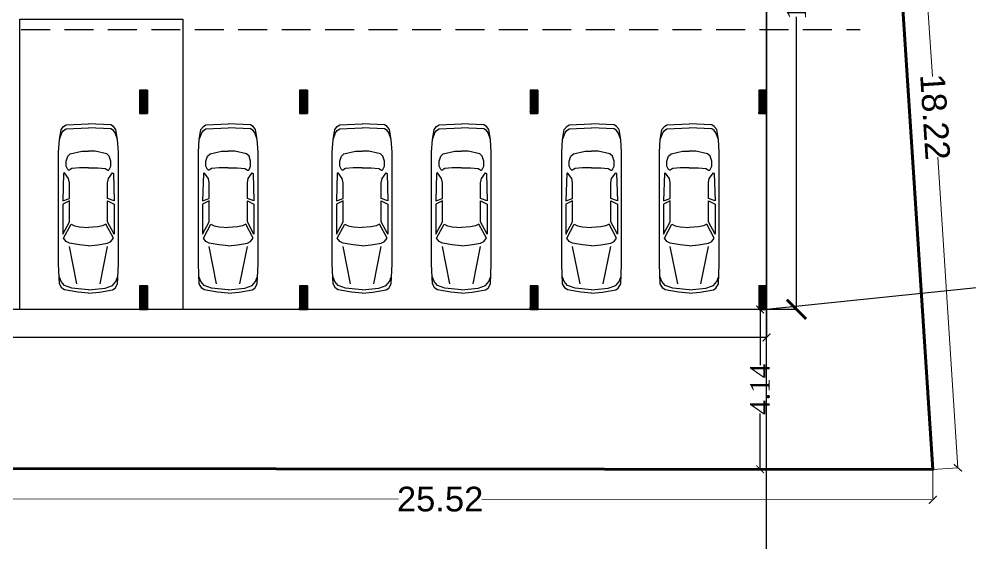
# Model space of a CAD drawing. Header units: metres. Extents: x 0 to 63445, y 32361 to 32804.
# Drawn here: x 63029.51 to 63054.12, y 32687.42 to 32700.97 of the extents above; entities that cross this region are included whole.
import ezdxf

# ---------------------------------------------------------------- set-up
doc = ezdxf.new("R2010")
doc.units = ezdxf.units.M
doc.header["$MEASUREMENT"] = 0
doc.header["$PDMODE"] = 34
doc.header["$PDSIZE"] = -10
for name, pattern in [('CONTINULUS', [0]), ('DASHED', [0.75, 0.5, -0.25]), ('DASHED2', [0.375, 0.25, -0.125]), ('HIDDEN', [9.525, 6.35, -3.175])]:
    doc.linetypes.add(name, pattern=pattern)
doc.layers.get('0').update_dxf_attribs({"lineweight": 25})
for name, color, linetype, lineweight in [('BLK_1_FLR_-1_BLT_UP_AREA', 14, 'DASHED', 9), ('CAR', 252, 'Continuous', 25), ('colum', 1, 'Continuous', 30), ('COLUMN', 1, 'Continuous', 30), ('DIM', 56, 'Continuous', 20), ('site', 15, 'Continuous', 50), ('wall', 7, 'Continuous', 30)]:
    doc.layers.add(name, color=color, linetype=linetype, lineweight=lineweight)
doc.layers.add('BLK_1_FLR_-1_COVERED_PARKING', color=7, linetype='Continuous', plot=False)
doc.layers.add('SPECIAL_PARKING', color=7, linetype='Continuous', plot=False)
doc.layers.add('DA parking', color=7, linetype='Continuous')
doc.styles.get("Standard").update_dxf_attribs({"font": 'arial.ttf', "height": 0.4})
doc.styles.add('TNR', font='times.ttf', dxfattribs={"height": 0.5})
doc.dimstyles.new('ARCHANA', dxfattribs={"dimscale": 0, "dimtxt": 0.5, "dimasz": 0.5, "dimexe": 0, "dimexo": 0, "dimgap": 0, "dimtad": 0, "dimzin": 0, "dimdsep": 46, "dimtxsty": 'TNR', "dimblk": 'ARCHTICK', "dimcen": 0.09, "dimclrd": 36, "dimclre": 36, "dimclrt": 7, "dimadec": 0, "dimazin": 0, "dimtfac": 1, "dimtofl": 0, "dimtmove": 0, "dimatfit": 3, "dimldrblk": 'ARCHTICK', "dimfxl": 1, "dimfrac": 2, "dimtolj": 1, "dimtzin": 0, "dimlwd": -1, "dimlwe": -1, "dimarcsym": 0})

# ---------------------------------------------------------------- blocks, each defined once
blk = doc.blocks.new('A$C7D115503')
at = {"layer": 'COLUMN', "ltscale": 3}
h = blk.add_hatch(dxfattribs=at)
h.set_pattern_fill('ANSI31', color=256, style=0)
h.paths.add_polyline_path([(-14.36, -11.59), (-6.36, -11.59), (-6.36, 12.41), (-14.36, 12.41)])
at = {"layer": 'COLUMN', "ltscale": 0.05}
for p, q in [((-14.36, 12.41), (-6.36, 12.41)), ((-14.36, 12.41), (-14.36, -11.59)), ((-6.36, 12.41), (-6.36, -11.59)), ((-6.36, -11.59), (-14.36, -11.59))]:
    blk.add_line(p, q, dxfattribs=at)
blk = doc.blocks.new('_ArchTick')
at = {"color": 0, "linetype": 'ByBlock', "const_width": 0.15}
blk.add_lwpolyline([(-0.5, -0.5), (0.5, 0.5)], dxfattribs=at)
blk = doc.blocks.new('*D130')
at = {"layer": 'Defpoints', "color": 0, "linetype": 'HIDDEN', "ltscale": 3, "transparency": 16777216}
for p in [(63027.661, 32689.325), (63053.179, 32689.297), (63053.178, 32688.512)]:
    blk.add_point(p, dxfattribs=at)
at = {"layer": 'DIM', "color": 36, "linetype": 'DASHED2', "ltscale": 3, "transparency": 16777216}
for p, q in [((63027.661, 32689.325), (63027.66, 32688.54)), ((63053.179, 32689.297), (63053.178, 32688.512))]:
    blk.add_line(p, q, dxfattribs=at)
at = {"layer": 'DIM', "ltscale": 3, "transparency": 16777216}
for p, q in [((63027.66, 32688.54), (63039.337, 32688.528)), ((63053.178, 32688.512), (63041.501, 32688.525))]:
    blk.add_line(p, q, dxfattribs=at)
at = {"layer": 'DIM', "linetype": 'HIDDEN', "ltscale": 3, "transparency": 16777216, "xscale": 0.2, "yscale": 0.2, "zscale": 0.2}
for p, rotation in [((63027.66, 32688.54), 179.9367714951755), ((63053.178, 32688.512), 359.9367714951757)]:
    blk.add_blockref('_ArchTick', p, dxfattribs=dict(at, rotation=rotation))
at = {"layer": 'DIM', "linetype": 'HIDDEN', "ltscale": 3, "transparency": 16777216, "insert": (63040.419, 32688.526), "char_height": 0.4, "attachment_point": 5, "rotation": 359.9368}
blk.add_mtext('\\A1;{\\H1.6x;25.52}', dxfattribs=at)
blk = doc.blocks.new('*D131')
at = {"layer": 'Defpoints', "color": 0, "linetype": 'HIDDEN', "ltscale": 3, "transparency": 16777216}
for p in [(63051.993, 32707.482), (63053.179, 32689.297), (63053.829, 32689.339)]:
    blk.add_point(p, dxfattribs=at)
at = {"layer": 'DIM', "color": 36, "linetype": 'DASHED2', "ltscale": 3, "transparency": 16777216}
for p, q in [((63051.993, 32707.482), (63052.643, 32707.524)), ((63053.179, 32689.297), (63053.829, 32689.339))]:
    blk.add_line(p, q, dxfattribs=at)
at = {"layer": 'DIM', "ltscale": 3, "transparency": 16777216}
for p, q in [((63052.643, 32707.524), (63053.168, 32699.476)), ((63053.829, 32689.339), (63053.304, 32697.387))]:
    blk.add_line(p, q, dxfattribs=at)
at = {"layer": 'DIM', "linetype": 'HIDDEN', "ltscale": 3, "transparency": 16777216, "xscale": 0.2, "yscale": 0.2, "zscale": 0.2}
for p, rotation in [((63052.643, 32707.524), 93.73155731123641), ((63053.829, 32689.339), 273.7315573112364)]:
    blk.add_blockref('_ArchTick', p, dxfattribs=dict(at, rotation=rotation))
at = {"layer": 'DIM', "linetype": 'HIDDEN', "ltscale": 3, "transparency": 16777216, "insert": (63053.236, 32698.432), "char_height": 0.4, "attachment_point": 5, "rotation": 273.7316}
blk.add_mtext('\\A1;{\\H1.6x;18.22}', dxfattribs=at)
blk = doc.blocks.new('A$C1D283AF7')
at = {"layer": 'CAR', "linetype": 'ByBlock'}
for p, q in [((661, 5218, 0), (1345, 5243, 0)), ((2029, 5218, 0), (1345, 5243, 0)), ((458, 4762, 0), (509, 5066, 0)), ((458, 4762, 0), (534, 4965, 0)), ((509, 5066, 0), (585, 5167, 0)), ((534, 4965, 0), (585, 5041, 0)), ((585, 5167, 0), (661, 5218, 0)), ((585, 5041, 0), (661, 5091, 0)), ((661, 5091, 0), (1345, 5117, 0)), ((2029, 5091, 0), (1345, 5117, 0)), ((2105, 5167, 0), (2029, 5218, 0)), ((2105, 5041, 0), (2029, 5091, 0)), ((2181, 5066, 0), (2105, 5167, 0)), ((2156, 4965, 0), (2105, 5041, 0)), ((2232, 4762, 0), (2156, 4965, 0)), ((2232, 4762, 0), (2181, 5066, 0)), ((433, 4382, 0), (458, 4762, 0)), ((2257, 4382, 0), (2232, 4762, 0)), ((433, 961, 0), (433, 4382, 0)), ((787, 4331, 0), (1142, 4407, 0)), ((1142, 4407, 0), (1345, 4407, 0)), ((1548, 4407, 0), (1345, 4407, 0)), ((1902, 4331, 0), (1548, 4407, 0)), ((2257, 961, 0), (2257, 4382, 0)), ((661, 4103, 0), (711, 4255, 0)), ((661, 3951, 0), (661, 4103, 0)), ((711, 4255, 0), (787, 4331, 0)), ((1978, 4255, 0), (1902, 4331, 0)), ((2029, 4103, 0), (1978, 4255, 0)), ((2029, 3951, 0), (2029, 4103, 0)), ((711, 3850, 0), (661, 3951, 0)), ((737, 3824, 0), (711, 3850, 0)), ((762, 3824, 0), (737, 3824, 0)), ((787, 3850, 0), (762, 3824, 0)), ((838, 3875, 0), (787, 3850, 0)), ((1066, 3900, 0), (838, 3875, 0)), ((1345, 3900, 0), (1066, 3900, 0)), ((1345, 3900, 0), (1624, 3900, 0)), ((1624, 3900, 0), (1852, 3875, 0)), ((1852, 3875, 0), (1902, 3850, 0)), ((1902, 3850, 0), (1928, 3824, 0)), ((1928, 3824, 0), (1953, 3824, 0)), ((1953, 3824, 0), (1978, 3850, 0)), ((1978, 3850, 0), (2029, 3951, 0)), ((585, 3723, 0), (559, 2887, 0)), ((610, 3748, 0), (585, 3723, 0)), ((737, 3571, 0), (610, 3748, 0)), ((762, 3444, 0), (737, 3571, 0)), ((1928, 3444, 0), (1953, 3571, 0)), ((1953, 3571, 0), (2080, 3748, 0)), ((2080, 3748, 0), (2105, 3723, 0)), ((2105, 3723, 0), (2130, 2887, 0)), ((762, 2963, 0), (762, 3444, 0)), ((1928, 2963, 0), (1928, 3444, 0)), ((559, 2887, 0), (762, 2963, 0)), ((2130, 2887, 0), (1928, 2963, 0)), ((762, 2887, 0), (559, 2785, 0)), ((559, 2785, 0), (559, 1873, 0)), ((762, 2253, 0), (762, 2887, 0)), ((1928, 2887, 0), (2130, 2785, 0)), ((1928, 2253, 0), (1928, 2887, 0)), ((2130, 2785, 0), (2130, 1873, 0)), ((559, 1873, 0), (762, 2253, 0)), ((585, 1746, 0), (813, 2177, 0)), ((813, 2177, 0), (914, 2126, 0)), ((914, 2126, 0), (1066, 2101, 0)), ((1066, 2101, 0), (1345, 2076, 0)), ((1624, 2101, 0), (1345, 2076, 0)), ((1776, 2126, 0), (1624, 2101, 0)), ((1877, 2177, 0), (1776, 2126, 0)), ((2105, 1746, 0), (1877, 2177, 0)), ((2130, 1873, 0), (1928, 2253, 0)), ((661, 1645, 0), (585, 1746, 0)), ((2029, 1645, 0), (2105, 1746, 0)), ((762, 1594, 0), (661, 1645, 0)), ((1066, 1544, 0), (762, 1594, 0)), ((990, 353, 0), (762, 1493, 0)), ((1345, 1518, 0), (1066, 1544, 0)), ((1345, 1518, 0), (1624, 1544, 0)), ((1624, 1544, 0), (1928, 1594, 0)), ((1700, 353, 0), (1928, 1493, 0)), ((1928, 1594, 0), (2029, 1645, 0)), ((458, 353, 0), (433, 961, 0)), ((2232, 353, 0), (2257, 961, 0)), ((509, 429, 0), (458, 555, 0)), ((534, 226, 0), (458, 353, 0)), ((610, 302, 0), (509, 429, 0)), ((838, 226, 0), (610, 302, 0)), ((1852, 226, 0), (2080, 302, 0)), ((2080, 302, 0), (2181, 429, 0)), ((2156, 226, 0), (2232, 353, 0)), ((2181, 429, 0), (2232, 555, 0)), ((610, 175, 0), (534, 226, 0)), ((1015, 99, 0), (610, 175, 0)), ((1345, 175, 0), (838, 226, 0)), ((1345, 74, 0), (1015, 99, 0)), ((1345, 175, 0), (1852, 226, 0)), ((1345, 74, 0), (1674, 99, 0)), ((1674, 99, 0), (2080, 175, 0)), ((2080, 175, 0), (2156, 226, 0))]:
    blk.add_line(p, q, dxfattribs=at)
blk = doc.blocks.new('*D148')
at = {"layer": 'Defpoints', "color": 0, "ltscale": 0.5, "transparency": 16777216}
for p in [(63048.872, 32693.447), (63048.706, 32689.302), (63048.867, 32689.302)]:
    blk.add_point(p, dxfattribs=at)
at = {"layer": 'wall', "color": 36, "ltscale": 0.5, "transparency": 16777216}
for p, q in [((63048.872, 32693.447), (63048.706, 32693.447)), ((63048.706, 32693.447), (63048.706, 32692.002)), ((63048.706, 32689.302), (63048.706, 32690.747)), ((63048.867, 32689.302), (63048.706, 32689.302))]:
    blk.add_line(p, q, dxfattribs=at)
at = {"layer": 'wall', "color": 36, "ltscale": 0.5, "transparency": 16777216, "xscale": 0.2, "yscale": 0.2, "zscale": 0.2}
for p, rotation in [((63048.706, 32693.447), 90), ((63048.706, 32689.302), 270)]:
    blk.add_blockref('_ArchTick', p, dxfattribs=dict(at, rotation=rotation))
at = {"layer": 'wall', "color": 7, "ltscale": 0.5, "transparency": 16777216, "insert": (63048.706, 32691.374), "char_height": 0.5, "attachment_point": 5, "rotation": 90, "style": 'TNR'}
blk.add_mtext('\\A1;4.14', dxfattribs=at)
blk = doc.blocks.new('*D155')
at = {"layer": 'Defpoints', "color": 0, "ltscale": 0.5, "transparency": 16777216}
for p in [(63001.086, 32693.447), (63048.872, 32693.447), (63048.872, 32692.716)]:
    blk.add_point(p, dxfattribs=at)
at = {"layer": 'wall', "color": 36, "ltscale": 0.5, "transparency": 16777216}
for p, q in [((63001.086, 32693.447), (63001.086, 32692.716)), ((63048.872, 32693.447), (63048.872, 32692.716)), ((63001.086, 32692.716), (63024.17, 32692.716)), ((63048.872, 32692.716), (63025.788, 32692.716))]:
    blk.add_line(p, q, dxfattribs=at)
at = {"layer": 'wall', "color": 36, "ltscale": 0.5, "transparency": 16777216, "xscale": 0.2, "yscale": 0.2, "zscale": 0.2, "rotation": 180}
blk.add_blockref('_ArchTick', (63001.086, 32692.716), dxfattribs=at)
at = {"layer": 'wall', "color": 36, "ltscale": 0.5, "transparency": 16777216, "xscale": 0.2, "yscale": 0.2, "zscale": 0.2}
blk.add_blockref('_ArchTick', (63048.872, 32692.716), dxfattribs=at)
at = {"layer": 'wall', "color": 7, "ltscale": 0.5, "transparency": 16777216, "insert": (63024.979, 32692.716), "char_height": 0.5, "attachment_point": 5, "style": 'TNR'}
blk.add_mtext('\\A1;47.79', dxfattribs=at)
blk = doc.blocks.new('*D163')
at = {"layer": 'Defpoints', "color": 0, "ltscale": 0.5, "transparency": 16777216}
for p in [(63048.872, 32710.147), (63049.647, 32710.147), (63048.872, 32693.447)]:
    blk.add_point(p, dxfattribs=at)
at = {"layer": 'wall', "color": 36, "ltscale": 0.5, "transparency": 16777216}
for p, q in [((63048.872, 32710.147), (63049.647, 32710.147)), ((63049.647, 32710.147), (63049.647, 32702.571)), ((63049.647, 32693.447), (63049.647, 32701.023)), ((63048.872, 32693.447), (63049.647, 32693.447))]:
    blk.add_line(p, q, dxfattribs=at)
at = {"layer": 'wall', "color": 36, "ltscale": 0.5, "transparency": 16777216, "xscale": 0.5, "yscale": 0.5, "zscale": 0.5}
for p, rotation in [((63049.647, 32710.147), 90), ((63049.647, 32693.447), 270)]:
    blk.add_blockref('_ArchTick', p, dxfattribs=dict(at, rotation=rotation))
at = {"layer": 'wall', "color": 7, "ltscale": 0.5, "transparency": 16777216, "insert": (63049.647, 32701.797), "char_height": 0.5, "attachment_point": 5, "rotation": 90, "style": 'TNR'}
blk.add_mtext('\\A1;16.70', dxfattribs=at)
blk = doc.blocks.new('*D876')
at = {"layer": 'Defpoints', "color": 0, "ltscale": 3, "transparency": 16777216}
for p in [(0.832, 32691.245), (63267.277, 32691.245), (0, 32678.494)]:
    blk.add_point(p, dxfattribs=at)
at = {"layer": 'DIM', "ltscale": 3, "transparency": 16777216}
for p, q in [((5.832, 32691.245), (0.832, 32691.245)), ((0.832, 32691.245), (0.832, 32685.264)), ((0.832, 32678.494), (0.832, 32684.475)), ((0, 32678.494), (0.832, 32678.494))]:
    blk.add_line(p, q, dxfattribs=at)
at = {"layer": 'DIM', "ltscale": 3, "transparency": 16777216, "xscale": 0.05, "yscale": 0.05, "zscale": 0.05}
for p, rotation in [((0.832, 32691.245), 90), ((0.832, 32678.494), 270)]:
    blk.add_blockref('_ArchTick', p, dxfattribs=dict(at, rotation=rotation))
at = {"layer": 'DIM', "color": 7, "ltscale": 3, "transparency": 16777216, "insert": (0.832, 32684.87), "char_height": 0.4, "attachment_point": 5, "rotation": 90}
blk.add_mtext('\\A1;{\\H0.6x;12.75}', dxfattribs=at)

msp = doc.modelspace()

# ---------------------------------------------------------------- linework, layer by layer
at = {"layer": 'BLK_1_FLR_-1_BLT_UP_AREA', "color": 14, "linetype": 'CONTINULUS', "ltscale": 0.05}
msp.add_lwpolyline([(62963.109, 32725.9046), (62963.109, 32720.1278), (62959.602, 32720.1278), (62958.4002, 32712.2986), (62963.109, 32712.2986), (62963.109, 32707.4882), (62977.5007, 32707.4882), (62977.5007, 32698.5199), (63001.0856, 32698.5194), (63001.0856, 32693.4478), (63048.8719, 32693.4478), (63048.8719, 32710.124), (63099.0078, 32715.8294), (63099.0123, 32725.675), (62963.109, 32725.9046)], close=True, dxfattribs=at)
at = {"layer": 'BLK_1_FLR_-1_COVERED_PARKING', "ltscale": 0.5}
msp.add_lwpolyline([(62963.109, 32725.9046), (62963.109, 32720.1278), (62959.602, 32720.1278), (62958.4002, 32712.2986), (62963.109, 32712.2986), (62963.109, 32707.4882), (62977.5007, 32707.4882), (62977.5007, 32698.5199), (63001.0857, 32698.5194), (63001.0856, 32693.4478), (63048.8719, 32693.4478), (63095.3959, 32698.2577), (63099.0078, 32715.8294), (63099.0078, 32725.675), (63098.6104, 32725.6752), (63090.7094, 32725.682), (63090.4449, 32725.6895), (63084.2161, 32725.7), (63059.0174, 32725.7426), (62971.542, 32725.9046), (62963.109, 32725.9046)], close=True, dxfattribs=at)
at = {"layer": 'colum', "linetype": 'DASHED2', "ltscale": 3}
msp.add_lwpolyline([(62975.5661, 32700.6956), (63051.298, 32700.6956)], dxfattribs=at)
at = {"layer": 'DA parking', "linetype": 'CONTINULUS', "ltscale": 0.05}
msp.add_lwpolyline([(63029.5331, 32700.9635), (63033.76, 32700.9635), (63033.76, 32693.4467), (63029.5331, 32693.4467)], close=True, dxfattribs=at)
at = {"layer": 'site', "lineweight": 60}
msp.add_lwpolyline([(63068.7688, 32709.3829), (63051.9933, 32707.4816), (63053.1793, 32689.2969), (63027.6613, 32689.3251), (63011.4583, 32689.3251), (62994.3602, 32689.4747), (62985.776, 32689.8635), (62977.3649, 32691.1834), (62968.9537, 32692.5034), (62970.0846, 32697.1696), (62971.5028, 32701.7467), (62965.1735, 32703.7078), (62959.1315, 32705.5799), (62954.0502, 32706.629), (62954.9382, 32710.9304), (62955.7833, 32715.0234), (62956.8554, 32722.007), (62957.9274, 32728.9906), (62981.2569, 32728.7333), (63002.9459, 32728.7333), (63022.0278, 32728.6006), (63035.1352, 32728.6811), (63046.8012, 32728.7618), (63058.4683, 32728.8426)], dxfattribs=at)
at = {"layer": 'SPECIAL_PARKING', "color": 2, "ltscale": 0.5}
msp.add_lwpolyline([(62963.109, 32725.9046), (62963.109, 32720.1278), (62959.602, 32720.1278), (62958.4002, 32712.2986), (62963.109, 32712.2986), (62963.109, 32707.4882), (62977.5007, 32707.4882), (62977.5007, 32698.5199), (63001.0857, 32698.5194), (63001.0856, 32675.9187), (63048.8719, 32675.9187), (63048.8719, 32710.147), (63099.0078, 32715.8294), (63099.0078, 32725.675), (63098.6104, 32725.6752), (63090.7094, 32725.682), (63090.4449, 32725.6895), (63084.2161, 32725.7), (63059.0174, 32725.7426), (62971.542, 32725.9046), (62963.109, 32725.9046)], close=True, dxfattribs=at)
at = {"layer": 'wall', "ltscale": 0.5}
for p, q in [((63048.8719, 32710.147), (63048.8719, 32693.4467)), ((63048.8719, 32693.4467), (63001.0856, 32693.4467))]:
    msp.add_line(p, q, dxfattribs=at)
at = {"layer": 'wall'}
for centre in [(63042.9265, 32698.6712), (63042.9265, 32693.598), (63048.8465, 32693.598)]:
    msp.add_arc(centre, 0.0254, 270, 0, dxfattribs=at)

# ---------------------------------------------------------------- block references
at = {"layer": 'CAR', "extrusion": (-3.75e-14, -0.001087, 0.999999), "xscale": -0.0008481566692353, "yscale": 0.0008481566687052, "zscale": 0.8481566721217545}
for p in [(63032.4546, 32693.7866, -35.5583), (63036.0729, 32693.7866, -35.5583), (63039.5403, 32693.7866, -35.5583), (63042.1123, 32693.7866, -35.5583), (63045.484, 32693.7866, -35.5583), (63048.013, 32693.7866, -35.5583)]:
    msp.add_blockref('A$C1D283AF7', p, dxfattribs=at)
at = {"layer": 'COLUMN', "ltscale": 0.05, "xscale": -0.025400733691282, "yscale": 0.025400733691282, "zscale": 0.025400733691282}
for p in [(63032.476, 32698.8142), (63036.6179, 32698.8142), (63042.5871, 32698.8142), (63048.507, 32698.8142), (63032.476, 32693.741), (63036.6179, 32693.741), (63042.5871, 32693.741), (63048.507, 32693.741)]:
    msp.add_blockref('A$C7D115503', p, dxfattribs=at)

# ---------------------------------------------------------------- dimensions: what is measured, and where the dimension line sits
at = {"layer": 'DIM', "linetype": 'HIDDEN', "ltscale": 3}
for p1, distance, picture, middle in [((63051.9933, 32707.4816), 0.6508, '*D131', (63053.2357, 32698.4316)), ((63027.6613, 32689.3251), -0.7847, '*D130', (63040.4194, 32688.5264))]:
    dim = msp.add_aligned_dim(p1=p1, p2=(63053.1793, 32689.2969), distance=distance, text='{\\H1.6x;<>}', dimstyle='ARCHANA', override={"dimscale": 1, "dimtxt": 0.278, "dimasz": 0.2, "dimtxsty": 'Standard', "dimclrd": 256, "dimclrt": 256, "dimfxlon": 1, "dimarcsym": 1}, dxfattribs=at)
    dim.commit()
    dim.dimension.update_dxf_attribs({"geometry": picture, "text_midpoint": middle})
at = {"layer": 'DIM', "ltscale": 3}
dim = msp.add_linear_dim(base=(0.8318, 32691.2455), p1=(0, 32678.4943), p2=(63267.2772, 32691.2455), angle=90, text='{\\H0.6x;<>}', dimstyle='ARCHANA', override={"dimscale": 1, "dimtxt": 0.278, "dimasz": 0.05, "dimtxsty": 'Standard', "dimclrd": 256, "dimclre": 256, "dimfxl": 5, "dimfxlon": 1, "dimarcsym": 1}, dxfattribs=at)
dim.commit()
dim.dimension.update_dxf_attribs({"geometry": '*D876', "text_midpoint": (0.8318, 32684.8699)})
at = {"layer": 'wall', "ltscale": 0.5}
dim = msp.add_aligned_dim(p1=(63048.8719, 32693.4467), p2=(63048.8719, 32710.147), distance=-0.7749, dimstyle='ARCHANA', override={"dimscale": 1, "dimfxl": 6, "dimarcsym": 1}, dxfattribs=at)
dim.commit()
dim.dimension.update_dxf_attribs({"geometry": '*D163', "text_midpoint": (63049.6467, 32701.7968)})
dim = msp.add_linear_dim(base=(63048.70551, 32689.3017), p1=(63048.87185, 32693.44668), p2=(63048.86728, 32689.3017), angle=90, dimstyle='ARCHANA', override={"dimscale": 1, "dimtxt": 0.3, "dimasz": 0.2, "dimfxl": 6, "dimarcsym": 1}, dxfattribs=at)
dim.commit()
dim.dimension.update_dxf_attribs({"geometry": '*D148', "text_midpoint": (63048.70551, 32691.37419)})
dim = msp.add_linear_dim(base=(63048.8719, 32692.7156), p1=(63001.0856, 32693.4467), p2=(63048.8719, 32693.4467), dimstyle='ARCHANA', override={"dimscale": 1, "dimtxt": 0.3, "dimasz": 0.2, "dimfxl": 6, "dimarcsym": 1}, dxfattribs=at)
dim.commit()
dim.dimension.update_dxf_attribs({"geometry": '*D155', "text_midpoint": (63024.9787, 32692.7156)})

doc.saveas('drawing.dxf')
